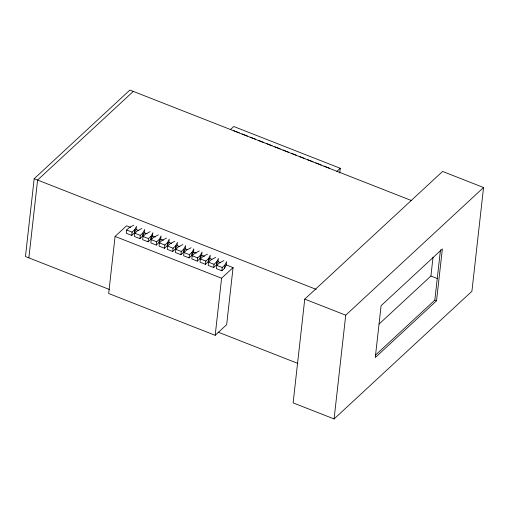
<?xml version="1.0" encoding="UTF-8"?>
<svg xmlns="http://www.w3.org/2000/svg" width="509" height="509" viewBox="0 0 509 509"><rect width="100%" height="100%" fill="white"/><g stroke="black" fill="none" stroke-linecap="round" stroke-linejoin="round"><path stroke-width="0.76" d="M411.202 200.444L129.89 90.055L34.179 178.71L25.45 256.53L109.422 289.481M28.867 257.866L37.59 180.052L133.301 91.391M130.654 227.402L126.556 225.792L115.072 236.43L108.672 293.496L215.186 335.297L226.67 324.653L233.071 267.594L226.244 264.909L226.607 261.671L224.908 265.043L224.545 268.288L221.867 270.769L216.401 268.625L216.764 265.38L219.449 262.899L223.877 260.595M133.746 225.232L129.318 227.529L126.639 230.017L126.277 233.256L131.736 235.4L134.421 232.918L136.113 229.546L136.476 226.301L134.783 229.674L134.421 232.918M131.736 235.4L132.098 232.155L134.783 229.674M141.941 228.446L137.513 230.749L134.834 233.23L134.471 236.475L139.93 238.613L142.609 236.131L144.308 232.759L144.671 229.521L142.972 232.893L142.609 236.131M139.93 238.613L140.293 235.374L142.972 232.893M150.136 231.659L145.708 233.962L143.029 236.443L142.66 239.688L148.125 241.832L150.804 239.351L152.503 235.972L152.865 232.734L151.167 236.106L150.804 239.351M148.125 241.832L148.488 238.587L151.167 236.106M158.324 234.878L153.896 237.175L151.218 239.663L150.855 242.901L156.32 245.045L158.999 242.564L160.698 239.192L161.06 235.947L159.362 239.319L158.999 242.564M156.32 245.045L156.683 241.8L159.362 239.319M166.519 238.091L162.091 240.394L159.412 242.876L159.05 246.121L164.509 248.258L167.194 245.777L168.886 242.405L169.249 239.166L167.556 242.538L167.194 245.777M164.509 248.258L164.878 245.02L167.556 242.538M174.714 241.304L170.286 243.607L167.607 246.089L167.245 249.334L172.704 251.478L175.382 248.996L177.081 245.618L177.444 242.379L175.751 245.752L175.382 248.996M172.704 251.478L173.066 248.233L175.751 245.752M182.909 244.524L178.481 246.82L175.802 249.308L175.433 252.547L180.899 254.691L183.577 252.209L185.276 248.837L185.639 245.593L183.94 248.965L183.577 252.209M180.899 254.691L181.261 251.446L183.94 248.965M191.104 247.737L186.676 250.04L183.991 252.521L183.628 255.766L189.093 257.904L191.772 255.423L193.471 252.05L193.834 248.806L192.135 252.184L191.772 255.423M189.093 257.904L189.456 254.665L192.135 252.184M199.293 250.95L194.864 253.253L192.186 255.734L191.823 258.979L197.282 261.123L199.967 258.642L201.659 255.263L202.028 252.025L200.33 255.397L199.967 258.642M197.282 261.123L197.651 257.878L200.33 255.397M207.487 254.169L203.059 256.466L200.381 258.954L200.018 262.192L205.477 264.336L208.156 261.855L209.854 258.483L210.217 255.238L208.525 258.61L208.156 261.855M205.477 264.336L205.84 261.092L208.525 258.61M215.682 257.382L211.254 259.685L208.575 262.167L208.206 265.405L213.672 267.549L216.35 265.068L218.049 261.696L218.412 258.451L216.713 261.83L216.35 265.068M213.672 267.549L214.034 264.311L216.713 261.83M221.867 270.769L222.229 267.524L224.908 265.043M215.186 335.297L221.587 278.232L233.071 267.594M304.757 299.12L293.12 402.874L334.089 418.945L471.913 291.275L483.55 187.522L442.582 171.45L304.757 299.12L345.726 315.192L483.55 187.522M339.738 172.984L340.266 168.294L233.752 126.493L230.303 129.687M334.089 418.945L345.726 315.192M379.071 324.055L430.919 276.024L433.032 257.179M375.324 355.257L434.832 300.132L440.476 249.83M436.537 300.8L442.359 248.926L381.101 305.667L375.279 357.547L436.537 300.8L434.832 300.132M224.545 268.288L226.244 264.909M336.818 171.482L340.266 168.294M233.835 130.718L239.3 132.862M242.029 133.931L247.489 136.075M250.224 137.144L255.683 139.288M258.413 140.363L263.878 142.507M266.608 143.576L272.073 145.72M274.803 146.789L280.262 148.933M282.998 150.009L288.457 152.153M291.186 153.222L296.652 155.366M299.381 156.435L304.846 158.579M307.576 159.654L313.035 161.798M315.771 162.867L321.23 165.011M323.966 166.08L329.425 168.224M430.919 276.024L437.549 278.627M34.179 178.71L316.229 289.392M136.113 229.546L138.849 230.615M144.308 232.759L147.037 233.835M152.503 235.972L155.232 237.048M160.698 239.192L163.427 240.261M168.886 242.405L171.622 243.48M177.081 245.618L179.811 246.693M185.276 248.837L187.325 249.639M193.471 252.05L196.2 253.126M201.659 255.263L204.395 256.339M209.854 258.483L211.903 259.285M218.049 261.696L220.779 262.771M126.639 230.017L132.098 232.155M134.834 233.23L140.293 235.374M143.029 236.443L148.488 238.587M151.218 239.663L156.683 241.8M159.412 242.876L164.878 245.02M167.607 246.089L173.066 248.233M175.802 249.308L181.261 251.446M183.991 252.521L189.456 254.665M192.186 255.734L197.651 257.878M200.381 258.954L205.84 261.092M208.575 262.167L214.034 264.311M216.764 265.38L222.229 267.524M115.072 236.43L221.587 278.232M218.075 332.116L297.892 363.439"/></g></svg>
